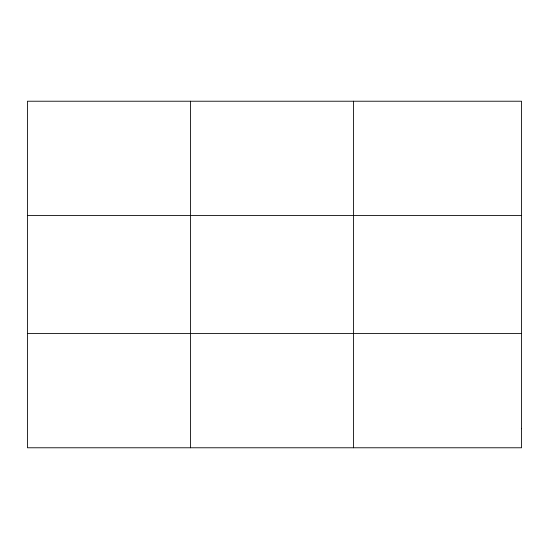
<?xml version="1.0" encoding="UTF-8"?>
<svg xmlns="http://www.w3.org/2000/svg" width="549" height="549" viewBox="0 0 549 549"><rect width="100%" height="100%" fill="white"/><g stroke="black" fill="none" stroke-linecap="round" stroke-linejoin="round"><path stroke-width="0.82" d="M190.503 447.778L190.503 101.222M353.556 447.778L353.556 101.222M27.45 215.585L521.55 215.585M27.45 333.415L521.55 333.415M521.55 428.714L521.55 447.778L27.45 447.778L27.45 101.222L521.55 101.222L521.55 428.714"/></g></svg>
